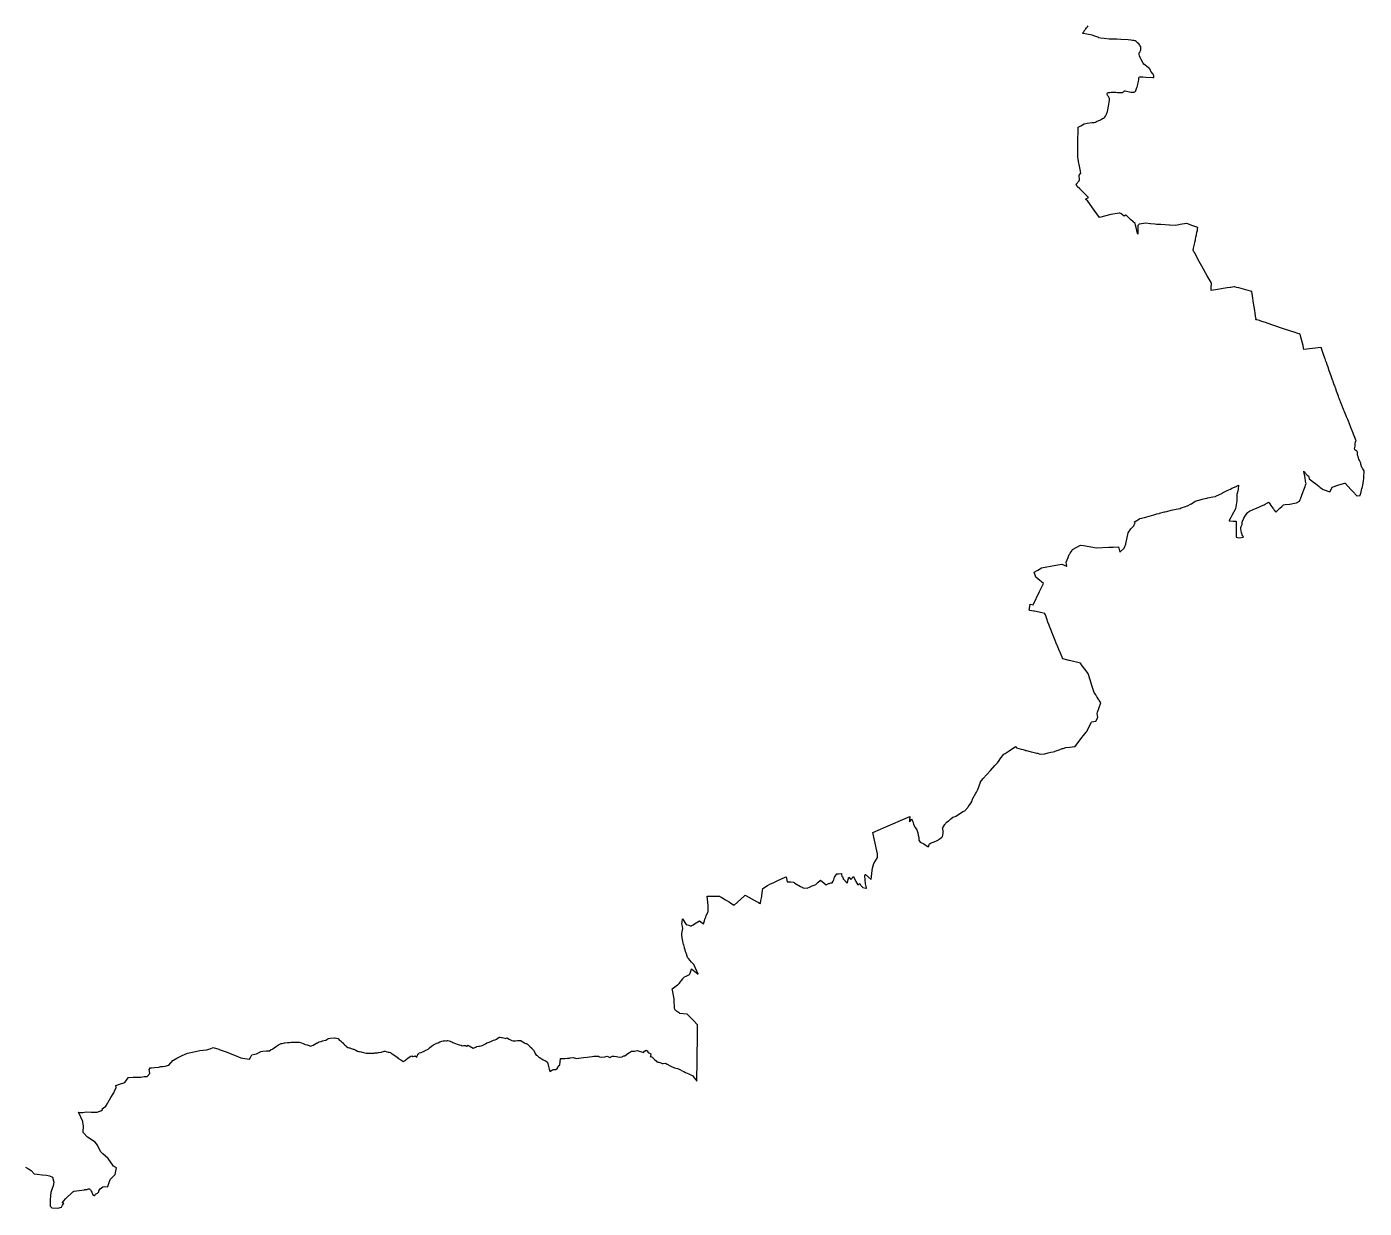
# Model space of a CAD drawing. Header units: metres. Extents: x 261539 to 373402, y 2100587 to 2213332.
# Drawn here: x 319876 to 373402, y 2109680 to 2156960 of the extents above; entities that cross this region are included whole.
import ezdxf

# ---------------------------------------------------------------- set-up
doc = ezdxf.new("R2010")
doc.units = ezdxf.units.M
doc.layers.add('DISTRICT BOUNDRY', color=86, linetype='Continuous')

msp = doc.modelspace()

# ---------------------------------------------------------------- linework, layer by layer
at = {"layer": 'DISTRICT BOUNDRY'}
msp.add_polyline3d([(319825, 2111327, 0), (319942, 2111260, 0), (320059, 2111185, 0), (320170, 2111056, 0), (320295, 2111046, 0), (320498, 2111011, 0), (320668, 2111003, 0), (320790, 2110982, 0), (320910, 2110930, 0), (320955, 2110719, 0), (320932, 2110581, 0), (320899, 2110473, 0), (320845, 2110315, 0), (320830, 2110190, 0), (320808, 2110003, 0), (320807, 2109905, 0), (320812, 2109767, 0), (320882, 2109699, 0), (321126, 2109680, 0), (321263, 2109719, 0), (321313, 2109800, 0), (321357, 2109879, 0), (321298, 2109897, 0), (321429, 2110053, 0), (321433, 2110057, 0), (321721, 2110333, 0), (321757, 2110368, 0), (322182, 2110417, 0), (322199, 2110435, 0), (322293, 2110436, 0), (322304, 2110442, 0), (322344, 2110463, 0), (322386, 2110454, 0), (322421, 2110415, 0), (322459, 2110363, 0), (322479, 2110318, 0), (322525, 2110211, 0), (322537, 2110208, 0), (322550, 2110203, 0), (322574, 2110188, 0), (322605, 2110190, 0), (322623, 2110239, 0), (322707, 2110284, 0), (322712, 2110287, 0), (322732, 2110304, 0), (322739, 2110304, 0), (322756, 2110320, 0), (322761, 2110327, 0), (322765, 2110344, 0), (322760, 2110366, 0), (322759, 2110375, 0), (322790, 2110411, 0), (322820, 2110451, 0), (322922, 2110534, 0), (323000, 2110544, 0), (323118, 2110538, 0), (323117, 2110545, 0), (323219, 2110827, 0), (323410, 2111032, 0), (323463, 2111298, 0), (323343, 2111364, 0), (323133, 2111674, 0), (322916, 2111862, 0), (322831, 2111956, 0), (322712, 2112209, 0), (322612, 2112324, 0), (322303, 2112527, 0), (322138, 2112707, 0), (322143, 2112992, 0), (322137, 2113024, 0), (322116, 2113145, 0), (321962, 2113495, 0), (321951, 2113521, 0), (322013, 2113517, 0), (322120, 2113518, 0), (322260, 2113537, 0), (322457, 2113523, 0), (322694, 2113527, 0), (322806, 2113566, 0), (322844, 2113582, 0), (322858, 2113587, 0), (322877, 2113589, 0), (322896, 2113602, 0), (322902, 2113617, 0), (322898, 2113661, 0), (322948, 2113701, 0), (323038, 2113764, 0), (323103, 2113876, 0), (323129, 2113924, 0), (323241, 2114116, 0), (323365, 2114303, 0), (323400, 2114404, 0), (323451, 2114501, 0), (323436, 2114590, 0), (323625, 2114657, 0), (323760, 2114704, 0), (323800, 2114715, 0), (323891, 2114839, 0), (323954, 2114912, 0), (324141, 2114919, 0), (324439, 2114923, 0), (324577, 2114955, 0), (324695, 2114954, 0), (324799, 2115067, 0), (324773, 2115250, 0), (324799, 2115263, 0), (324801, 2115304, 0), (324862, 2115305, 0), (324992, 2115318, 0), (325161, 2115323, 0), (325247, 2115355, 0), (325317, 2115353, 0), (325420, 2115367, 0), (325557, 2115408, 0), (325558, 2115406, 0), (325742, 2115610, 0), (325745, 2115612, 0), (325887, 2115682, 0), (326097, 2115786, 0), (326304, 2115888, 0), (326507, 2115930, 0), (326807, 2115991, 0), (326807, 2115988, 0), (327076, 2116015, 0), (327211, 2116064, 0), (327337, 2116108, 0), (327557, 2116041, 0), (327574, 2116032, 0), (327822, 2115946, 0), (328184, 2115809, 0), (328449, 2115699, 0), (328504, 2115690, 0), (328796, 2115643, 0), (328821, 2115681, 0), (328890, 2115818, 0), (329004, 2115843, 0), (329057, 2115858, 0), (329069, 2115863, 0), (329198, 2115929, 0), (329215, 2115939, 0), (329247, 2115957, 0), (329321, 2115969, 0), (329468, 2115983, 0), (329477, 2115984, 0), (329506, 2115983, 0), (329517, 2115980, 0), (329594, 2115973, 0), (329646, 2116017, 0), (329658, 2116028, 0), (329707, 2116050, 0), (329727, 2116057, 0), (329777, 2116095, 0), (329873, 2116167, 0), (329946, 2116214, 0), (329976, 2116233, 0), (330056, 2116266, 0), (330092, 2116277, 0), (330195, 2116301, 0), (330208, 2116306, 0), (330310, 2116308, 0), (330337, 2116311, 0), (330387, 2116319, 0), (330455, 2116330, 0), (330534, 2116327, 0), (330535, 2116327, 0), (330560, 2116332, 0), (330666, 2116328, 0), (330761, 2116324, 0), (330775, 2116323, 0), (330867, 2116306, 0), (330877, 2116299, 0), (330944, 2116269, 0), (331019, 2116237, 0), (331038, 2116229, 0), (331094, 2116213, 0), (331173, 2116190, 0), (331204, 2116181, 0), (331246, 2116164, 0), (331246, 2116164, 0), (331273, 2116176, 0), (331340, 2116203, 0), (331402, 2116244, 0), (331406, 2116247, 0), (331475, 2116281, 0), (331502, 2116296, 0), (331510, 2116300, 0), (331558, 2116327, 0), (331582, 2116341, 0), (331664, 2116358, 0), (331689, 2116364, 0), (331693, 2116366, 0), (331714, 2116377, 0), (331831, 2116406, 0), (331844, 2116412, 0), (331920, 2116461, 0), (331946, 2116472, 0), (331950, 2116473, 0), (332019, 2116492, 0), (332197, 2116497, 0), (332217, 2116493, 0), (332325, 2116479, 0), (332333, 2116477, 0), (332384, 2116424, 0), (332416, 2116398, 0), (332434, 2116380, 0), (332453, 2116361, 0), (332462, 2116352, 0), (332471, 2116343, 0), (332487, 2116325, 0), (332506, 2116308, 0), (332520, 2116296, 0), (332554, 2116262, 0), (332576, 2116243, 0), (332598, 2116217, 0), (332623, 2116197, 0), (332635, 2116188, 0), (332640, 2116184, 0), (332657, 2116170, 0), (332672, 2116159, 0), (332730, 2116117, 0), (332733, 2116116, 0), (332743, 2116113, 0), (332775, 2116102, 0), (332804, 2116093, 0), (332861, 2116075, 0), (332942, 2116052, 0), (332945, 2116050, 0), (332959, 2116044, 0), (332961, 2116043, 0), (333042, 2116005, 0), (333119, 2115969, 0), (333148, 2115955, 0), (333160, 2115954, 0), (333187, 2115950, 0), (333240, 2115943, 0), (333242, 2115943, 0), (333245, 2115942, 0), (333261, 2115940, 0), (333347, 2115919, 0), (333465, 2115891, 0), (333468, 2115890, 0), (333502, 2115888, 0), (333568, 2115884, 0), (333656, 2115880, 0), (333697, 2115876, 0), (333704, 2115879, 0), (333719, 2115881, 0), (333768, 2115889, 0), (333777, 2115891, 0), (333808, 2115893, 0), (333878, 2115901, 0), (333912, 2115904, 0), (333952, 2115908, 0), (334067, 2115931, 0), (334096, 2115935, 0), (334149, 2115958, 0), (334178, 2115969, 0), (334198, 2115965, 0), (334217, 2115961, 0), (334287, 2115939, 0), (334345, 2115921, 0), (334379, 2115921, 0), (334430, 2115908, 0), (334459, 2115891, 0), (334499, 2115863, 0), (334565, 2115816, 0), (334583, 2115803, 0), (334652, 2115761, 0), (334699, 2115722, 0), (334716, 2115707, 0), (334743, 2115679, 0), (334786, 2115654, 0), (334793, 2115650, 0), (334841, 2115621, 0), (334881, 2115595, 0), (334933, 2115552, 0), (334939, 2115555, 0), (334993, 2115582, 0), (335036, 2115602, 0), (335056, 2115635, 0), (335129, 2115690, 0), (335179, 2115720, 0), (335247, 2115767, 0), (335296, 2115773, 0), (335305, 2115758, 0), (335318, 2115747, 0), (335388, 2115769, 0), (335423, 2115784, 0), (335481, 2115729, 0), (335485, 2115737, 0), (335512, 2115787, 0), (335530, 2115841, 0), (335562, 2115871, 0), (335577, 2115894, 0), (335650, 2115912, 0), (335662, 2115919, 0), (335803, 2115980, 0), (335821, 2115987, 0), (335916, 2116037, 0), (335946, 2116052, 0), (335998, 2116099, 0), (336073, 2116165, 0), (336077, 2116171, 0), (336156, 2116219, 0), (336254, 2116278, 0), (336270, 2116283, 0), (336336, 2116305, 0), (336404, 2116338, 0), (336491, 2116361, 0), (336545, 2116376, 0), (336575, 2116385, 0), (336620, 2116391, 0), (336653, 2116380, 0), (336663, 2116377, 0), (336678, 2116382, 0), (336710, 2116391, 0), (336725, 2116393, 0), (336727, 2116393, 0), (336781, 2116376, 0), (336888, 2116342, 0), (336923, 2116318, 0), (336966, 2116301, 0), (337101, 2116246, 0), (337182, 2116224, 0), (337244, 2116209, 0), (337257, 2116202, 0), (337303, 2116181, 0), (337356, 2116186, 0), (337433, 2116191, 0), (337469, 2116164, 0), (337540, 2116204, 0), (337585, 2116177, 0), (337739, 2116082, 0), (337843, 2116128, 0), (337874, 2116140, 0), (337877, 2116150, 0), (337882, 2116150, 0), (337963, 2116166, 0), (337995, 2116172, 0), (338060, 2116183, 0), (338136, 2116208, 0), (338145, 2116210, 0), (338156, 2116218, 0), (338230, 2116259, 0), (338293, 2116296, 0), (338305, 2116302, 0), (338338, 2116314, 0), (338381, 2116331, 0), (338470, 2116366, 0), (338504, 2116381, 0), (338561, 2116403, 0), (338617, 2116424, 0), (338680, 2116448, 0), (338734, 2116490, 0), (338782, 2116522, 0), (338815, 2116525, 0), (338870, 2116517, 0), (338905, 2116518, 0), (339014, 2116489, 0), (339041, 2116478, 0), (339098, 2116499, 0), (339121, 2116486, 0), (339185, 2116446, 0), (339234, 2116417, 0), (339285, 2116387, 0), (339342, 2116379, 0), (339431, 2116385, 0), (339514, 2116394, 0), (339610, 2116396, 0), (339652, 2116390, 0), (339702, 2116355, 0), (339730, 2116336, 0), (339789, 2116299, 0), (339814, 2116283, 0), (339830, 2116275, 0), (339863, 2116272, 0), (339887, 2116263, 0), (339897, 2116257, 0), (339955, 2116209, 0), (339984, 2116183, 0), (339999, 2116169, 0), (340023, 2116144, 0), (340083, 2116081, 0), (340092, 2116073, 0), (340156, 2116004, 0), (340209, 2115908, 0), (340228, 2115875, 0), (340267, 2115811, 0), (340299, 2115788, 0), (340310, 2115780, 0), (340345, 2115751, 0), (340387, 2115718, 0), (340399, 2115707, 0), (340408, 2115705, 0), (340435, 2115694, 0), (340437, 2115687, 0), (340451, 2115678, 0), (340474, 2115664, 0), (340480, 2115662, 0), (340485, 2115657, 0), (340538, 2115625, 0), (340616, 2115587, 0), (340630, 2115579, 0), (340701, 2115544, 0), (340724, 2115472, 0), (340757, 2115351, 0), (340785, 2115252, 0), (340811, 2115160, 0), (340810, 2115156, 0), (340809, 2115155, 0), (340917, 2115215, 0), (340960, 2115236, 0), (341044, 2115235, 0), (341102, 2115278, 0), (341125, 2115316, 0), (341160, 2115379, 0), (341202, 2115396, 0), (341204, 2115429, 0), (341217, 2115530, 0), (341234, 2115670, 0), (341360, 2115669, 0), (341416, 2115668, 0), (341514, 2115681, 0), (341596, 2115690, 0), (341617, 2115695, 0), (341730, 2115710, 0), (341741, 2115711, 0), (341881, 2115673, 0), (341953, 2115682, 0), (341976, 2115686, 0), (342069, 2115699, 0), (342162, 2115710, 0), (342310, 2115732, 0), (342395, 2115744, 0), (342509, 2115757, 0), (342572, 2115766, 0), (342678, 2115768, 0), (342755, 2115761, 0), (342776, 2115758, 0), (342793, 2115738, 0), (342877, 2115731, 0), (343016, 2115733, 0), (343103, 2115770, 0), (343214, 2115719, 0), (343252, 2115737, 0), (343318, 2115770, 0), (343380, 2115767, 0), (343472, 2115758, 0), (343583, 2115720, 0), (343705, 2115739, 0), (343721, 2115750, 0), (343770, 2115775, 0), (343783, 2115781, 0), (343807, 2115773, 0), (343928, 2115872, 0), (344001, 2115906, 0), (344073, 2115971, 0), (344200, 2115970, 0), (344307, 2115987, 0), (344556, 2115906, 0), (344596, 2115970, 0), (344664, 2116003, 0), (344702, 2115976, 0), (344742, 2115906, 0), (344846, 2115859, 0), (344866, 2115851, 0), (344850, 2115839, 0), (344833, 2115769, 0), (344829, 2115748, 0), (344884, 2115733, 0), (344924, 2115723, 0), (344936, 2115696, 0), (344962, 2115668, 0), (345002, 2115631, 0), (345059, 2115575, 0), (345098, 2115538, 0), (345136, 2115529, 0), (345169, 2115528, 0), (345249, 2115498, 0), (345311, 2115473, 0), (345350, 2115474, 0), (345444, 2115481, 0), (345503, 2115449, 0), (345620, 2115381, 0), (345650, 2115368, 0), (345799, 2115305, 0), (345850, 2115282, 0), (345919, 2115274, 0), (346013, 2115227, 0), (346111, 2115176, 0), (346167, 2115149, 0), (346244, 2115111, 0), (346370, 2115053, 0), (346500, 2114990, 0), (346531, 2114978, 0), (346591, 2114902, 0), (346651, 2114820, 0), (346689, 2114772, 0), (346692, 2114846, 0), (346697, 2114979, 0), (346698, 2115077, 0), (346699, 2115294, 0), (346705, 2115467, 0), (346706, 2115525, 0), (346708, 2115700, 0), (346707, 2115741, 0), (346709, 2115890, 0), (346710, 2115954, 0), (346712, 2116015, 0), (346715, 2116244, 0), (346717, 2116394, 0), (346717, 2116594, 0), (346718, 2116695, 0), (346721, 2116941, 0), (346720, 2117017, 0), (346528, 2117216, 0), (346407, 2117345, 0), (346346, 2117409, 0), (346312, 2117448, 0), (346288, 2117451, 0), (346015, 2117469, 0), (345993, 2117484, 0), (345845, 2117590, 0), (345802, 2117678, 0), (345796, 2117775, 0), (345791, 2117917, 0), (345787, 2117988, 0), (345782, 2118058, 0), (345753, 2118199, 0), (345727, 2118339, 0), (345716, 2118409, 0), (345711, 2118466, 0), (345916, 2118615, 0), (345946, 2118634, 0), (345982, 2118675, 0), (346130, 2118859, 0), (346134, 2118869, 0), (346159, 2118894, 0), (346198, 2118942, 0), (346262, 2118970, 0), (346339, 2119002, 0), (346401, 2119033, 0), (346420, 2119085, 0), (346449, 2119172, 0), (346474, 2119244, 0), (346481, 2119256, 0), (346740, 2119041, 0), (346578, 2119434, 0), (346556, 2119452, 0), (346486, 2119514, 0), (346463, 2119534, 0), (346460, 2119539, 0), (346419, 2119594, 0), (346353, 2119675, 0), (346323, 2119714, 0), (346275, 2119863, 0), (346268, 2119884, 0), (346267, 2119886, 0), (346242, 2119957, 0), (346231, 2119999, 0), (346226, 2120018, 0), (346205, 2120094, 0), (346199, 2120115, 0), (346185, 2120169, 0), (346167, 2120227, 0), (346165, 2120234, 0), (346148, 2120295, 0), (346135, 2120356, 0), (346131, 2120365, 0), (346110, 2120505, 0), (346090, 2120618, 0), (346097, 2120669, 0), (346133, 2120881, 0), (346118, 2120954, 0), (346095, 2121063, 0), (346104, 2121127, 0), (346122, 2121262, 0), (346270, 2121041, 0), (346325, 2121022, 0), (346377, 2121002, 0), (346430, 2120983, 0), (346462, 2120974, 0), (346471, 2120982, 0), (346540, 2121022, 0), (346605, 2121061, 0), (346795, 2121179, 0), (346857, 2121137, 0), (346923, 2121093, 0), (346959, 2121065, 0), (346985, 2121148, 0), (347031, 2121285, 0), (347036, 2121300, 0), (347051, 2121325, 0), (347065, 2121380, 0), (347130, 2121523, 0), (347149, 2121556, 0), (347146, 2121637, 0), (347144, 2121790, 0), (347121, 2122047, 0), (347108, 2122167, 0), (347152, 2122168, 0), (347217, 2122167, 0), (347276, 2122168, 0), (347372, 2122167, 0), (347460, 2122165, 0), (347497, 2122166, 0), (347597, 2122162, 0), (347644, 2122137, 0), (347697, 2122111, 0), (347842, 2122025, 0), (347984, 2121937, 0), (348050, 2121893, 0), (348118, 2121854, 0), (348186, 2121808, 0), (348588, 2122169, 0), (348625, 2122203, 0), (349083, 2121957, 0), (349142, 2121926, 0), (349200, 2121895, 0), (349242, 2121873, 0), (349259, 2121994, 0), (349287, 2122158, 0), (349292, 2122191, 0), (349321, 2122391, 0), (349335, 2122477, 0), (349337, 2122478, 0), (349515, 2122601, 0), (349619, 2122649, 0), (349778, 2122721, 0), (349934, 2122792, 0), (350222, 2122925, 0), (350271, 2122946, 0), (350303, 2122741, 0), (350317, 2122739, 0), (350460, 2122737, 0), (350555, 2122733, 0), (350590, 2122709, 0), (350617, 2122689, 0), (350842, 2122553, 0), (350904, 2122524, 0), (350947, 2122502, 0), (351108, 2122487, 0), (351112, 2122488, 0), (351227, 2122544, 0), (351275, 2122567, 0), (351313, 2122583, 0), (351384, 2122614, 0), (351457, 2122642, 0), (351468, 2122648, 0), (351538, 2122720, 0), (351637, 2122812, 0), (351783, 2122687, 0), (351866, 2122621, 0), (351962, 2122674, 0), (351964, 2122675, 0), (351988, 2122682, 0), (352060, 2122696, 0), (352093, 2122702, 0), (352102, 2122705, 0), (352119, 2122722, 0), (352124, 2122733, 0), (352151, 2122773, 0), (352169, 2122822, 0), (352205, 2122929, 0), (352292, 2123059, 0), (352358, 2123063, 0), (352487, 2123071, 0), (352489, 2122947, 0), (352504, 2122951, 0), (352514, 2122951, 0), (352528, 2122951, 0), (352550, 2122877, 0), (352555, 2122864, 0), (352714, 2122692, 0), (352781, 2122928, 0), (352854, 2122839, 0), (352964, 2122952, 0), (353061, 2122759, 0), (353136, 2122616, 0), (353210, 2122671, 0), (353255, 2122593, 0), (353330, 2122519, 0), (353453, 2122489, 0), (353477, 2122491, 0), (353476, 2122497, 0), (353448, 2122656, 0), (353409, 2122984, 0), (353433, 2123039, 0), (353438, 2123035, 0), (353666, 2122835, 0), (353705, 2123189, 0), (353716, 2123283, 0), (353779, 2123480, 0), (353909, 2123690, 0), (353919, 2123718, 0), (353925, 2123754, 0), (353916, 2123858, 0), (353891, 2123984, 0), (353735, 2124716, 0), (354036, 2124845, 0), (354164, 2124900, 0), (355216, 2125351, 0), (355209, 2125205, 0), (355206, 2125143, 0), (355290, 2125249, 0), (355314, 2125195, 0), (355348, 2125123, 0), (355362, 2125043, 0), (355433, 2124914, 0), (355490, 2124829, 0), (355505, 2124783, 0), (355530, 2124706, 0), (355554, 2124616, 0), (355571, 2124516, 0), (355582, 2124408, 0), (355624, 2124336, 0), (355770, 2124262, 0), (355826, 2124228, 0), (355941, 2124157, 0), (355971, 2124156, 0), (355972, 2124156, 0), (355974, 2124164, 0), (355982, 2124199, 0), (355992, 2124231, 0), (355999, 2124258, 0), (356004, 2124263, 0), (356031, 2124278, 0), (356075, 2124297, 0), (356194, 2124348, 0), (356305, 2124395, 0), (356364, 2124419, 0), (356393, 2124444, 0), (356432, 2124475, 0), (356489, 2124520, 0), (356511, 2124538, 0), (356520, 2124545, 0), (356531, 2124610, 0), (356545, 2124691, 0), (356553, 2124728, 0), (356554, 2124736, 0), (356555, 2124742, 0), (356559, 2124748, 0), (356554, 2124772, 0), (356537, 2124861, 0), (356529, 2124906, 0), (356533, 2124912, 0), (356549, 2124935, 0), (356592, 2124995, 0), (356620, 2125037, 0), (356634, 2125055, 0), (356647, 2125075, 0), (356670, 2125105, 0), (356678, 2125118, 0), (356678, 2125126, 0), (356711, 2125147, 0), (356765, 2125183, 0), (356790, 2125202, 0), (356859, 2125263, 0), (356938, 2125330, 0), (357024, 2125354, 0), (357032, 2125356, 0), (357060, 2125374, 0), (357201, 2125462, 0), (357331, 2125557, 0), (357412, 2125578, 0), (357535, 2125713, 0), (357557, 2125741, 0), (357594, 2125801, 0), (357608, 2125841, 0), (357627, 2125856, 0), (357654, 2125895, 0), (357691, 2125954, 0), (357725, 2126046, 0), (357737, 2126079, 0), (357862, 2126296, 0), (357878, 2126325, 0), (357934, 2126442, 0), (358045, 2126732, 0), (358048, 2126738, 0), (358040, 2126743, 0), (358098, 2126813, 0), (358099, 2126813, 0), (358154, 2126880, 0), (358446, 2127200, 0), (358614, 2127391, 0), (358720, 2127505, 0), (358795, 2127595, 0), (358837, 2127668, 0), (358984, 2127854, 0), (359028, 2127872, 0), (359189, 2127981, 0), (359441, 2128153, 0), (359482, 2128105, 0), (359668, 2128054, 0), (359753, 2128031, 0), (359834, 2128007, 0), (359840, 2128004, 0), (359886, 2127992, 0), (359945, 2127978, 0), (360075, 2127948, 0), (360086, 2127944, 0), (360242, 2127907, 0), (360303, 2127894, 0), (360321, 2127889, 0), (360330, 2127887, 0), (360426, 2127857, 0), (360620, 2127864, 0), (360624, 2127865, 0), (360753, 2127903, 0), (360859, 2127931, 0), (360950, 2127944, 0), (361006, 2127958, 0), (361019, 2127961, 0), (361032, 2127965, 0), (361196, 2128027, 0), (361310, 2128074, 0), (361331, 2128082, 0), (361355, 2128081, 0), (361455, 2128116, 0), (361461, 2128116, 0), (361616, 2128135, 0), (361809, 2128160, 0), (361830, 2128163, 0), (361902, 2128255, 0), (361999, 2128372, 0), (362100, 2128513, 0), (362168, 2128600, 0), (362276, 2128736, 0), (362290, 2128750, 0), (362493, 2129125, 0), (362506, 2129149, 0), (362665, 2129169, 0), (362742, 2129315, 0), (362714, 2129474, 0), (362732, 2129527, 0), (362854, 2129910, 0), (362808, 2129979, 0), (362795, 2129997, 0), (362775, 2130029, 0), (362775, 2130029, 0), (362710, 2130132, 0), (362705, 2130141, 0), (362656, 2130219, 0), (362591, 2130318, 0), (362549, 2130436, 0), (362495, 2130602, 0), (362427, 2130828, 0), (362354, 2131077, 0), (362219, 2131246, 0), (362125, 2131379, 0), (362119, 2131386, 0), (362048, 2131495, 0), (361600, 2131602, 0), (361592, 2131604, 0), (361344, 2131660, 0), (361215, 2131963, 0), (361212, 2131970, 0), (361107, 2132213, 0), (361103, 2132223, 0), (361005, 2132464, 0), (360926, 2132663, 0), (360861, 2132836, 0), (360795, 2133005, 0), (360789, 2133015, 0), (360745, 2133133, 0), (360699, 2133268, 0), (360641, 2133424, 0), (360620, 2133473, 0), (360618, 2133476, 0), (360498, 2133509, 0), (360395, 2133530, 0), (360200, 2133567, 0), (360178, 2133572, 0), (360021, 2133605, 0), (360001, 2133609, 0), (359988, 2133612, 0), (360000, 2133686, 0), (360030, 2133857, 0), (360147, 2133829, 0), (360409, 2134357, 0), (360570, 2134679, 0), (360333, 2134873, 0), (360259, 2134933, 0), (360188, 2135131, 0), (360333, 2135217, 0), (360491, 2135314, 0), (361061, 2135410, 0), (361296, 2135450, 0), (361486, 2135379, 0), (361487, 2135378, 0), (361493, 2135376, 0), (361472, 2135530, 0), (361506, 2135634, 0), (361552, 2135717, 0), (361594, 2135839, 0), (361620, 2135865, 0), (361635, 2135889, 0), (361708, 2136002, 0), (361716, 2136021, 0), (361731, 2136039, 0), (362045, 2136220, 0), (362163, 2136197, 0), (362683, 2136103, 0), (363175, 2136129, 0), (363356, 2136138, 0), (363566, 2136147, 0), (363619, 2135939, 0), (363794, 2136088, 0), (363799, 2136094, 0), (363857, 2136258, 0), (363858, 2136262, 0), (363860, 2136274, 0), (363949, 2136707, 0), (364060, 2136870, 0), (364182, 2136982, 0), (364184, 2136986, 0), (364222, 2137093, 0), (364229, 2137111, 0), (364199, 2137138, 0), (364207, 2137144, 0), (364239, 2137164, 0), (364294, 2137199, 0), (364343, 2137231, 0), (364401, 2137268, 0), (364423, 2137284, 0), (364612, 2137327, 0), (364614, 2137328, 0), (364975, 2137430, 0), (364982, 2137432, 0), (365105, 2137463, 0), (365197, 2137487, 0), (365206, 2137490, 0), (365413, 2137543, 0), (365420, 2137544, 0), (365504, 2137566, 0), (365679, 2137610, 0), (365872, 2137658, 0), (366029, 2137688, 0), (366075, 2137703, 0), (366243, 2137756, 0), (366251, 2137759, 0), (366319, 2137790, 0), (366330, 2137793, 0), (366476, 2137868, 0), (366483, 2137872, 0), (366636, 2137978, 0), (366780, 2138015, 0), (366794, 2138019, 0), (366912, 2138049, 0), (366920, 2138051, 0), (367094, 2138096, 0), (367103, 2138098, 0), (367144, 2138107, 0), (367344, 2138143, 0), (367444, 2138162, 0), (367447, 2138162, 0), (367454, 2138164, 0), (367464, 2138169, 0), (367726, 2138297, 0), (367728, 2138303, 0), (367731, 2138309, 0), (367786, 2138338, 0), (367895, 2138387, 0), (367920, 2138399, 0), (368049, 2138460, 0), (368109, 2138489, 0), (368142, 2138503, 0), (368239, 2138547, 0), (368251, 2138552, 0), (368368, 2138619, 0), (368361, 2138453, 0), (368359, 2138448, 0), (368343, 2138385, 0), (368307, 2138246, 0), (368308, 2138113, 0), (368307, 2138056, 0), (368306, 2137984, 0), (368255, 2137670, 0), (368108, 2137402, 0), (368069, 2137327, 0), (368002, 2137201, 0), (367993, 2137183, 0), (367993, 2137183, 0), (367993, 2137183, 0), (368150, 2137179, 0), (368260, 2137180, 0), (368271, 2137179, 0), (368271, 2137172, 0), (368271, 2137152, 0), (368271, 2137134, 0), (368271, 2137114, 0), (368271, 2137097, 0), (368271, 2137059, 0), (368272, 2137028, 0), (368271, 2137019, 0), (368271, 2137002, 0), (368271, 2136976, 0), (368271, 2136947, 0), (368271, 2136924, 0), (368271, 2136895, 0), (368271, 2136872, 0), (368272, 2136837, 0), (368271, 2136815, 0), (368271, 2136783, 0), (368272, 2136745, 0), (368272, 2136710, 0), (368272, 2136677, 0), (368271, 2136640, 0), (368272, 2136610, 0), (368272, 2136582, 0), (368271, 2136556, 0), (368272, 2136540, 0), (368383, 2136506, 0), (368572, 2136530, 0), (368571, 2136530, 0), (368571, 2136531, 0), (368570, 2136531, 0), (368570, 2136532, 0), (368569, 2136532, 0), (368569, 2136533, 0), (368558, 2136551, 0), (368544, 2136582, 0), (368521, 2136630, 0), (368504, 2136683, 0), (368488, 2136722, 0), (368480, 2136770, 0), (368466, 2136877, 0), (368461, 2136926, 0), (368478, 2136965, 0), (368514, 2137045, 0), (368520, 2137057, 0), (368518, 2137126, 0), (368518, 2137141, 0), (368547, 2137211, 0), (368551, 2137220, 0), (368580, 2137290, 0), (368624, 2137358, 0), (368676, 2137436, 0), (368723, 2137510, 0), (368736, 2137528, 0), (368816, 2137569, 0), (368932, 2137624, 0), (369050, 2137677, 0), (369155, 2137723, 0), (369293, 2137785, 0), (369403, 2137834, 0), (369439, 2137851, 0), (369528, 2137909, 0), (369571, 2137937, 0), (369595, 2137902, 0), (369649, 2137829, 0), (369655, 2137821, 0), (369712, 2137740, 0), (369742, 2137701, 0), (369764, 2137669, 0), (369803, 2137613, 0), (369860, 2137533, 0), (369948, 2137619, 0), (369952, 2137623, 0), (370027, 2137696, 0), (370101, 2137767, 0), (370174, 2137834, 0), (370232, 2137841, 0), (370409, 2137858, 0), (370425, 2137858, 0), (370612, 2137892, 0), (370691, 2137906, 0), (370810, 2137973, 0), (370839, 2138048, 0), (370859, 2138100, 0), (370923, 2138259, 0), (370986, 2138431, 0), (371037, 2138567, 0), (371054, 2138617, 0), (371075, 2138676, 0), (371069, 2138703, 0), (371053, 2138785, 0), (371033, 2138891, 0), (371020, 2138959, 0), (371018, 2138983, 0), (370998, 2139080, 0), (370981, 2139169, 0), (370990, 2139163, 0), (371020, 2139132, 0), (371036, 2139105, 0), (371045, 2139090, 0), (371061, 2139072, 0), (371102, 2139029, 0), (371113, 2139017, 0), (371114, 2139014, 0), (371119, 2139008, 0), (371170, 2138984, 0), (371197, 2138872, 0), (371421, 2138698, 0), (371431, 2138691, 0), (371530, 2138614, 0), (371597, 2138560, 0), (371604, 2138556, 0), (371638, 2138528, 0), (371707, 2138476, 0), (371745, 2138448, 0), (371749, 2138442, 0), (371756, 2138440, 0), (372024, 2138342, 0), (372029, 2138344, 0), (372112, 2138522, 0), (372113, 2138530, 0), (372121, 2138533, 0), (372382, 2138625, 0), (372390, 2138626, 0), (372626, 2138694, 0), (372633, 2138696, 0), (372639, 2138690, 0), (372864, 2138444, 0), (373008, 2138290, 0), (373024, 2138274, 0), (373104, 2138187, 0), (373108, 2138187, 0), (373109, 2138187, 0), (373109, 2138187, 0), (373117, 2138188, 0), (373228, 2138205, 0), (373237, 2138203, 0), (373237, 2138203, 0), (373238, 2138203, 0), (373240, 2138213, 0), (373260, 2138291, 0), (373262, 2138296, 0), (373264, 2138302, 0), (373274, 2138340, 0), (373277, 2138345, 0), (373311, 2138487, 0), (373315, 2138499, 0), (373359, 2138687, 0), (373370, 2138799, 0), (373380, 2138881, 0), (373389, 2138975, 0), (373390, 2138990, 0), (373391, 2138994, 0), (373391, 2138998, 0), (373397, 2139104, 0), (373402, 2139193, 0), (373394, 2139195, 0), (373343, 2139266, 0), (373326, 2139290, 0), (373320, 2139298, 0), (373314, 2139302, 0), (373312, 2139310, 0), (373308, 2139322, 0), (373271, 2139457, 0), (373261, 2139486, 0), (373261, 2139495, 0), (373227, 2139575, 0), (373223, 2139583, 0), (373221, 2139592, 0), (373186, 2139657, 0), (373185, 2139659, 0), (373176, 2139713, 0), (373176, 2139718, 0), (373173, 2139723, 0), (373164, 2139740, 0), (373154, 2139760, 0), (373137, 2139821, 0), (373127, 2139851, 0), (373129, 2139859, 0), (373135, 2139887, 0), (373130, 2139914, 0), (373126, 2139939, 0), (373118, 2139966, 0), (373115, 2139974, 0), (373114, 2139978, 0), (373108, 2139982, 0), (373020, 2140033, 0), (373019, 2140038, 0), (373012, 2140069, 0), (373032, 2140181, 0), (373044, 2140270, 0), (373056, 2140362, 0), (373065, 2140371, 0), (373066, 2140372, 0), (373081, 2140387, 0), (373082, 2140388, 0), (373001, 2140588, 0), (372930, 2140766, 0), (372865, 2140926, 0), (372851, 2140961, 0), (372808, 2141069, 0), (372767, 2141170, 0), (372738, 2141243, 0), (372706, 2141318, 0), (372695, 2141355, 0), (372683, 2141385, 0), (372650, 2141463, 0), (372614, 2141554, 0), (372601, 2141581, 0), (372597, 2141587, 0), (372572, 2141650, 0), (372547, 2141710, 0), (372507, 2141811, 0), (372476, 2141885, 0), (372450, 2141955, 0), (372446, 2141964, 0), (372428, 2142012, 0), (372411, 2142052, 0), (372389, 2142116, 0), (372367, 2142180, 0), (372343, 2142243, 0), (372296, 2142376, 0), (372263, 2142469, 0), (372260, 2142479, 0), (372258, 2142487, 0), (372257, 2142491, 0), (372234, 2142551, 0), (372190, 2142673, 0), (372177, 2142708, 0), (372138, 2142808, 0), (372134, 2142820, 0), (372107, 2142892, 0), (372071, 2142990, 0), (372036, 2143088, 0), (372032, 2143099, 0), (372000, 2143193, 0), (371953, 2143335, 0), (371929, 2143408, 0), (371923, 2143426, 0), (371889, 2143522, 0), (371868, 2143573, 0), (371832, 2143680, 0), (371830, 2143688, 0), (371828, 2143692, 0), (371771, 2143841, 0), (371679, 2144119, 0), (371676, 2144130, 0), (371675, 2144130, 0), (371675, 2144130, 0), (370988, 2144050, 0), (370973, 2144112, 0), (370951, 2144202, 0), (370867, 2144541, 0), (370836, 2144664, 0), (370708, 2144704, 0), (370639, 2144727, 0), (370211, 2144864, 0), (369699, 2145037, 0), (369454, 2145121, 0), (369306, 2145169, 0), (369207, 2145202, 0), (369100, 2145238, 0), (369066, 2145234, 0), (369069, 2145250, 0), (369075, 2145263, 0), (369056, 2145379, 0), (369036, 2145504, 0), (369019, 2145604, 0), (368970, 2145898, 0), (368927, 2146187, 0), (368900, 2146365, 0), (368856, 2146377, 0), (368378, 2146507, 0), (368287, 2146531, 0), (368216, 2146551, 0), (368198, 2146549, 0), (368191, 2146548, 0), (368060, 2146529, 0), (368034, 2146526, 0), (367921, 2146508, 0), (367527, 2146447, 0), (367275, 2146409, 0), (367281, 2146502, 0), (367293, 2146694, 0), (367279, 2146719, 0), (367121, 2146998, 0), (366904, 2147378, 0), (366798, 2147568, 0), (366603, 2147923, 0), (366587, 2147959, 0), (366558, 2148014, 0), (366572, 2148082, 0), (366575, 2148099, 0), (366608, 2148256, 0), (366624, 2148339, 0), (366646, 2148439, 0), (366649, 2148455, 0), (366666, 2148538, 0), (366685, 2148629, 0), (366708, 2148738, 0), (366724, 2148812, 0), (366735, 2148864, 0), (366747, 2148924, 0), (366747, 2148924, 0), (366545, 2148996, 0), (366296, 2149082, 0), (366285, 2149084, 0), (366035, 2149041, 0), (365859, 2149010, 0), (365608, 2149022, 0), (365601, 2149022, 0), (365439, 2149032, 0), (365256, 2149042, 0), (365108, 2149051, 0), (365099, 2149053, 0), (365092, 2149053, 0), (365027, 2149060, 0), (364847, 2149079, 0), (364646, 2149101, 0), (364563, 2149088, 0), (364414, 2149065, 0), (364395, 2149060, 0), (364343, 2149002, 0), (364335, 2148992, 0), (364342, 2148849, 0), (364347, 2148725, 0), (364347, 2148659, 0), (364318, 2148746, 0), (364297, 2148800, 0), (364270, 2148921, 0), (364247, 2149026, 0), (364233, 2149085, 0), (364047, 2149253, 0), (363881, 2149403, 0), (363861, 2149423, 0), (363790, 2149384, 0), (363663, 2149485, 0), (363616, 2149500, 0), (363594, 2149500, 0), (363259, 2149453, 0), (362804, 2149322, 0), (362801, 2149328, 0), (362597, 2149618, 0), (362334, 2149982, 0), (362246, 2150065, 0), (362372, 2150121, 0), (362335, 2150155, 0), (362084, 2150408, 0), (362021, 2150471, 0), (361917, 2150573, 0), (361872, 2150666, 0), (361995, 2150788, 0), (362008, 2150840, 0), (361996, 2151023, 0), (362055, 2151105, 0), (362029, 2151247, 0), (362003, 2151379, 0), (361967, 2151568, 0), (361934, 2151751, 0), (361930, 2151773, 0), (361933, 2151800, 0), (361934, 2151891, 0), (361941, 2152203, 0), (361941, 2152307, 0), (361943, 2152422, 0), (361953, 2152799, 0), (361952, 2152812, 0), (361954, 2152936, 0), (362059, 2152997, 0), (362199, 2153081, 0), (362310, 2153098, 0), (362514, 2153122, 0), (362587, 2153132, 0), (362641, 2153146, 0), (362683, 2153173, 0), (362843, 2153237, 0), (362930, 2153283, 0), (362976, 2153299, 0), (363012, 2153331, 0), (363042, 2153378, 0), (363086, 2153468, 0), (363122, 2153567, 0), (363136, 2153637, 0), (363163, 2153782, 0), (363202, 2154026, 0), (363201, 2154075, 0), (363196, 2154116, 0), (363182, 2154142, 0), (363162, 2154165, 0), (363135, 2154200, 0), (363121, 2154225, 0), (363114, 2154254, 0), (363113, 2154285, 0), (363126, 2154317, 0), (363164, 2154330, 0), (363215, 2154335, 0), (363276, 2154338, 0), (363381, 2154339, 0), (363461, 2154337, 0), (363524, 2154334, 0), (363598, 2154330, 0), (363647, 2154326, 0), (363687, 2154324, 0), (363725, 2154326, 0), (363747, 2154336, 0), (363763, 2154354, 0), (363776, 2154372, 0), (363798, 2154390, 0), (363834, 2154392, 0), (364064, 2154338, 0), (364120, 2154339, 0), (364163, 2154339, 0), (364190, 2154339, 0), (364214, 2154349, 0), (364240, 2154367, 0), (364252, 2154376, 0), (364260, 2154389, 0), (364267, 2154412, 0), (364277, 2154450, 0), (364292, 2154488, 0), (364307, 2154529, 0), (364324, 2154585, 0), (364346, 2154663, 0), (364369, 2154771, 0), (364377, 2154847, 0), (364387, 2154910, 0), (364400, 2154941, 0), (364420, 2154953, 0), (364444, 2154955, 0), (364482, 2154955, 0), (364545, 2154952, 0), (364666, 2154946, 0), (364940, 2154924, 0), (364972, 2154924, 0), (364979, 2154930, 0), (364985, 2154935, 0), (364985, 2154953, 0), (364984, 2154978, 0), (364980, 2155002, 0), (364968, 2155027, 0), (364950, 2155063, 0), (364929, 2155089, 0), (364900, 2155129, 0), (364866, 2155176, 0), (364850, 2155210, 0), (364831, 2155255, 0), (364821, 2155269, 0), (364819, 2155282, 0), (364701, 2155371, 0), (364629, 2155425, 0), (364586, 2155457, 0), (364555, 2155500, 0), (364475, 2155643, 0), (364436, 2155723, 0), (364410, 2155794, 0), (364398, 2155848, 0), (364400, 2155884, 0), (364399, 2155913, 0), (364428, 2155960, 0), (364447, 2156003, 0), (364462, 2156043, 0), (364466, 2156086, 0), (364463, 2156128, 0), (364456, 2156162, 0), (364440, 2156191, 0), (364415, 2156226, 0), (364374, 2156271, 0), (364331, 2156311, 0), (364299, 2156346, 0), (364274, 2156373, 0), (364229, 2156395, 0), (364180, 2156406, 0), (364124, 2156416, 0), (364059, 2156425, 0), (363953, 2156440, 0), (363657, 2156453, 0), (363500, 2156460, 0), (363373, 2156461, 0), (363283, 2156461, 0), (363200, 2156469, 0), (362991, 2156494, 0), (362841, 2156504, 0), (362785, 2156521, 0), (362751, 2156545, 0), (362743, 2156548, 0), (362622, 2156580, 0), (362510, 2156619, 0), (362294, 2156658, 0), (362159, 2156688, 0), (362141, 2156697, 0), (362138, 2156710, 0), (362145, 2156721, 0), (362169, 2156739, 0), (362186, 2156758, 0), (362187, 2156779, 0), (362197, 2156802, 0), (362214, 2156822, 0), (362232, 2156846, 0), (362255, 2156876, 0), (362290, 2156914, 0), (362326, 2156956, 0), (362352, 2157003, 0)], dxfattribs=at)

doc.saveas('drawing.dxf')
